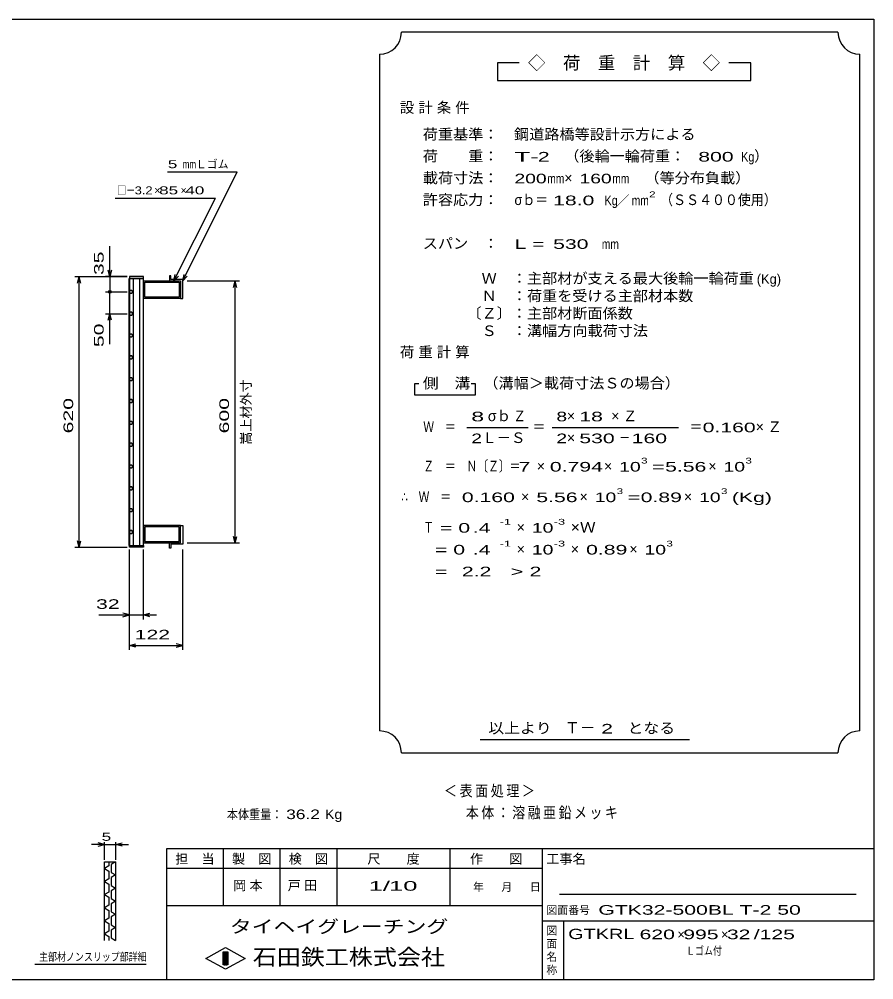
# Model space of a CAD drawing. Units: millimetres, scale not verified. Extents: x -1820 to 1731, y -1282 to 1054.
# Drawn here: x -227 to 1731, y -1146 to 1054 of the extents above; entities that cross this region are included whole.
import ezdxf
from ezdxf.enums import TextEntityAlignment as Align

# ---------------------------------------------------------------- set-up
doc = ezdxf.new("R2010")
doc.units = ezdxf.units.MM
doc.header["$LTSCALE"] = 10
for name, color, linetype, lineweight in [('0_2', 150, 'Continuous', 25), ('16', 3, 'Continuous', 25), ('22', 4, 'Continuous', 25), ('24', 2, 'Continuous', 25), ('32', 4, 'Continuous', 25)]:
    doc.layers.add(name, color=color, linetype=linetype, lineweight=lineweight)
doc.styles.add('ベクトル', font='')
doc.styles.get('ベクトル').set_extended_font_data('ベクトル')

msp = doc.modelspace()

# ---------------------------------------------------------------- linework, layer by layer
at = {"layer": '0_2'}
for p, q in [((-1729, 1053.5), (1731, 1053.5)), ((1731, 1053.5), (1731, -1146.5)), ((1731, -846.5), (111, -846.5)), ((111, -846.5), (111, -1146.5)), ((241, -846.5), (241, -976.5)), ((371, -976.5), (371, -846.5)), ((501, -846.5), (501, -976.5)), ((761, -976.5), (761, -846.5)), ((971, -846.5), (971, -1146.5)), ((971, -891.5), (111, -891.5)), ((1691, -951.5), (1011, -951.5)), ((111, -976.5), (971, -976.5)), ((971, -1011.5), (1731, -1011.5)), ((1021, -1146.5), (1021, -1011.5)), ((201, -1097.5), (246, -1072.5)), ((246, -1072.5), (291, -1097.5)), ((246, -1122.5), (201, -1097.5)), ((241, -1082.5), (251, -1082.5)), ((241, -1112.5), (241, -1082.5)), ((241, -1082.5), (243, -1082.5)), ((243, -1082.5), (243, -1112.5)), ((245, -1112.5), (245, -1082.5)), ((245, -1082.5), (247, -1082.5)), ((291, -1097.5), (246, -1122.5)), ((247, -1082.5), (247, -1112.5)), ((249, -1112.5), (249, -1082.5)), ((249, -1082.5), (251, -1082.5)), ((251, -1082.5), (251, -1112.5)), ((251, -1082.5), (251, -1112.5)), ((251, -1112.5), (241, -1112.5)), ((243, -1112.5), (245, -1112.5)), ((247, -1112.5), (249, -1112.5)), ((1731, -1146.5), (-1729, -1146.5))]:
    msp.add_line(p, q, dxfattribs=at)
at = {"layer": '16'}
for p, q in [((58, 464), (26, 464)), ((26, 464), (26, 459.5)), ((58, 459.5), (58, 464)), ((121, 466), (118, 466)), ((118, 466), (118, 454)), ((121, 457), (121, 466)), ((25.3, -151.5), (25.3, 459.5)), ((25.3, 459.5), (26, 459.5)), ((26, 459.5), (58, 459.5)), ((26, 459.5), (26, -151.5)), ((58, 459.5), (26, 459.5)), ((34.5, 459.5), (34.5, -151.5)), ((49.5, -151.5), (49.5, 459.5)), ((58, -151.5), (58, 459.5)), ((58, 454), (143, 454)), ((58, 414), (58, 454)), ((61, 451), (140, 451)), ((61, 417), (61, 451)), ((118, 454), (143, 454)), ((148, 457), (121, 457)), ((140, 451), (140, 417)), ((143, 454), (143, 414)), ((143, 454), (143, 414)), ((148, 414), (148, 457)), ((27.85, 432.24), (26, 428.98)), ((26, 428.98), (27.9, 425.74)), ((31.6, 432.26), (27.85, 432.24)), ((27.9, 425.74), (31.65, 425.76)), ((33.5, 429), (31.6, 432.26)), ((31.65, 425.76), (33.5, 429.02)), ((143, 414), (58, 414)), ((140, 417), (61, 417)), ((143, 414), (148, 414)), ((27.85, 382.24), (26, 378.98)), ((26, 378.98), (27.9, 375.74)), ((31.6, 382.26), (27.85, 382.24)), ((27.9, 375.74), (31.65, 375.76)), ((33.5, 379), (31.6, 382.26)), ((31.65, 375.76), (33.5, 379.02)), ((27.85, 332.24), (26, 328.98)), ((31.6, 332.26), (27.85, 332.24)), ((33.5, 329), (31.6, 332.26)), ((26, 328.98), (27.9, 325.74)), ((27.9, 325.74), (31.65, 325.76)), ((31.65, 325.76), (33.5, 329.02)), ((27.85, 282.24), (26, 278.98)), ((26, 278.98), (27.9, 275.74)), ((31.6, 282.26), (27.85, 282.24)), ((27.9, 275.74), (31.65, 275.76)), ((33.5, 279), (31.6, 282.26)), ((31.65, 275.76), (33.5, 279.02)), ((27.85, 232.24), (26, 228.98)), ((26, 228.98), (27.9, 225.74)), ((31.6, 232.26), (27.85, 232.24)), ((27.9, 225.74), (31.65, 225.76)), ((33.5, 229), (31.6, 232.26)), ((31.65, 225.76), (33.5, 229.02)), ((27.85, 182.24), (26, 178.98)), ((26, 178.98), (27.9, 175.74)), ((31.6, 182.26), (27.85, 182.24)), ((33.5, 179), (31.6, 182.26)), ((31.65, 175.76), (33.5, 179.02)), ((27.9, 175.74), (31.65, 175.76)), ((27.85, 132.24), (26, 128.98)), ((31.6, 132.26), (27.85, 132.24)), ((33.5, 129), (31.6, 132.26)), ((26, 128.98), (27.9, 125.74)), ((27.9, 125.74), (31.65, 125.76)), ((31.65, 125.76), (33.5, 129.02)), ((27.85, 82.24), (26, 78.98)), ((26, 78.98), (27.9, 75.74)), ((31.6, 82.26), (27.85, 82.24)), ((27.9, 75.74), (31.65, 75.76)), ((33.5, 79), (31.6, 82.26)), ((31.65, 75.76), (33.5, 79.02)), ((27.85, 32.24), (26, 28.98)), ((26, 28.98), (27.9, 25.74)), ((31.6, 32.26), (27.85, 32.24)), ((27.9, 25.74), (31.65, 25.76)), ((33.5, 29), (31.6, 32.26)), ((31.65, 25.76), (33.5, 29.02)), ((27.85, -17.76), (26, -21.02)), ((26, -21.02), (27.9, -24.26)), ((31.6, -17.74), (27.85, -17.76)), ((33.5, -21), (31.6, -17.74)), ((31.65, -24.24), (33.5, -20.98)), ((27.9, -24.26), (31.65, -24.24)), ((27.85, -67.76), (26, -71.02)), ((26, -71.02), (27.9, -74.26)), ((31.6, -67.74), (27.85, -67.76)), ((27.9, -74.26), (31.65, -74.24)), ((33.5, -71), (31.6, -67.74)), ((31.65, -74.24), (33.5, -70.98)), ((143, -106), (58, -106)), ((58, -106), (58, -146)), ((140, -109), (61, -109)), ((61, -109), (61, -143)), ((140, -143), (140, -109)), ((143, -146), (143, -106)), ((143, -106), (148, -106)), ((143, -146), (143, -106)), ((148, -106), (148, -149)), ((27.85, -117.76), (26, -121.02)), ((26, -121.02), (27.9, -124.26)), ((31.6, -117.74), (27.85, -117.76)), ((27.9, -124.26), (31.65, -124.24)), ((33.5, -121), (31.6, -117.74)), ((31.65, -124.24), (33.5, -120.98)), ((26, -151.5), (25.3, -151.5)), ((26, -151.5), (58, -151.5)), ((26, -156), (26, -151.5)), ((26, -151.5), (58, -151.5)), ((58, -146), (143, -146)), ((58, -151.5), (58, -156)), ((61, -143), (140, -143)), ((118, -158), (118, -146)), ((118, -146), (143, -146)), ((148, -149), (121, -149)), ((121, -149), (121, -158)), ((58, -156), (26, -156)), ((121, -158), (118, -158))]:
    msp.add_line(p, q, dxfattribs=at)
at = {"layer": '22'}
for p, q in [((113, 704), (273, 704)), ((148, 454), (273, 704)), ((-7, 644), (223, 644)), ((128, 454), (223, 644)), ((-19, 464), (-19, 534)), ((-99, 464), (21, 464)), ((-93, 449), (-89, 464)), ((-85, 449), (-89, 464)), ((-89, -156), (-89, 464)), ((21, 464), (-29, 464)), ((-19, 464), (-23, 479)), ((-15, 479), (-19, 464)), ((-19, 464), (-19, 429)), ((128, 454), (131, 468.6)), ((128, 454), (138, 465)), ((148, 454), (151, 468.6)), ((148, 454), (158, 465)), ((158, 454), (278, 454)), ((264, 439), (268, 454)), ((272, 439), (268, 454)), ((268, -146), (268, 454)), ((-29, 429), (21, 429)), ((-19, 379), (-19, 429)), ((-29, 379), (21, 379)), ((-23, 364), (-19, 379)), ((-15, 364), (-19, 379)), ((-19, 309), (-19, 379)), ((268, -146), (264, -131)), ((268, -146), (272, -131)), ((-89, -156), (-93, -141)), ((-89, -156), (-85, -141)), ((158, -146), (278, -146)), ((-99, -156), (21, -156)), ((26, -321), (26, -161)), ((26, -391), (26, -161)), ((58, -321), (58, -161)), ((148, -391), (148, -161)), ((26, -311), (11, -307)), ((58, -311), (73, -307)), ((-44, -311), (26, -311)), ((11, -315), (26, -311)), ((26, -311), (58, -311)), ((73, -315), (58, -311)), ((58, -311), (88, -311)), ((26, -381), (41, -377)), ((41, -385), (26, -381)), ((26, -381), (148, -381)), ((148, -381), (133, -377)), ((133, -385), (148, -381))]:
    msp.add_line(p, q, dxfattribs=at)
msp.add_circle((-19, 429), 3, dxfattribs=at)
at = {"layer": '24', "color": 4}
for p, q in [((1649, 1023.5), (649, 1023.5)), ((599, 973.5), (599, -576.5)), ((1699, -576.5), (1699, 973.5)), ((919, 953.5), (869, 953.5)), ((869, 953.5), (869, 913.5)), ((1449, 953.5), (1399, 953.5)), ((1449, 913.5), (1449, 953.5)), ((869, 913.5), (1449, 913.5)), ((689, 218.5), (679, 218.5)), ((679, 218.5), (679, 193.5)), ((819, 218.5), (809, 218.5)), ((819, 193.5), (819, 218.5)), ((679, 193.5), (819, 193.5)), ((799, 118.5), (939, 118.5)), ((994, 118.5), (1284, 118.5)), ((829, -596.5), (1309, -596.5)), ((649, -626.5), (1649, -626.5))]:
    msp.add_line(p, q, dxfattribs=at)
for centre, start, end in [((599, 1023.5), 270, 0), ((1699, 1023.5), 180, 270), ((599, -626.5), 0, 90), ((1699, -626.5), 90, 180)]:
    msp.add_arc(centre, 50, start, end, dxfattribs=at)
at = {"layer": '32'}
for p, q in [((-31, -836.5), (-46, -832.5)), ((-31, -871.5), (-31, -831.5)), ((-6, -831.5), (-6, -871.5)), ((-6, -836.5), (9, -832.5)), ((-31, -836.5), (-61, -836.5)), ((-46, -840.5), (-31, -836.5)), ((-31, -836.5), (-6, -836.5)), ((9, -840.5), (-6, -836.5)), ((-6, -836.5), (24, -836.5)), ((-31, -876.5), (-6, -876.5)), ((-31, -1056.5), (-31, -876.5)), ((-21, -876.5), (-21, -885.5)), ((-6, -876.5), (-16, -882.5)), ((-6, -876.5), (-6, -1056.5)), ((-21, -885.5), (-31, -891.5)), ((-31, -891.5), (-21, -897.5)), ((-21, -897.5), (-21, -915.5)), ((-16, -882.5), (-16, -900.5)), ((-16, -900.5), (-6, -906.5)), ((-21, -915.5), (-31, -921.5)), ((-31, -921.5), (-21, -927.5)), ((-6, -906.5), (-16, -912.5)), ((-16, -912.5), (-16, -930.5)), ((-21, -945.5), (-31, -951.5)), ((-21, -927.5), (-21, -945.5)), ((-16, -930.5), (-6, -936.5)), ((-6, -936.5), (-16, -942.5)), ((-16, -942.5), (-16, -960.5)), ((-31, -951.5), (-21, -957.5)), ((-21, -957.5), (-21, -975.5)), ((-16, -960.5), (-6, -966.5)), ((-6, -966.5), (-16, -972.5)), ((-21, -975.5), (-31, -981.5)), ((-31, -981.5), (-21, -987.5)), ((-21, -987.5), (-21, -1005.5)), ((-16, -972.5), (-16, -990.5)), ((-21, -1005.5), (-31, -1011.5)), ((-31, -1011.5), (-21, -1017.5)), ((-16, -990.5), (-6, -996.5)), ((-6, -996.5), (-16, -1002.5)), ((-16, -1002.5), (-16, -1020.5)), ((-21, -1017.5), (-21, -1035.5)), ((-16, -1020.5), (-6, -1026.5)), ((-6, -1026.5), (-16, -1032.5)), ((-16, -1032.5), (-16, -1050.5)), ((-21, -1035.5), (-31, -1041.5)), ((-31, -1041.5), (-21, -1047.5)), ((-21, -1047.5), (-21, -1056.5)), ((-16, -1050.5), (-6, -1056.5)), ((64, -1111.5), (-191, -1111.5))]:
    msp.add_line(p, q, dxfattribs=at)

# ---------------------------------------------------------------- texts
at = {"layer": '0_2', "style": 'ベクトル'}
for s, height, p in [('担\u3000当', 21.99, (131, -869.5)), ('製\u3000図', 21.99, (261, -869.5)), ('検\u3000図', 21.99, (391, -869.5)), ('尺\u3000\u3000度', 21.99, (571, -869.5)), ('作\u3000\u3000図', 21.99, (806, -869.5)), ('工事名', 21.99, (981, -869.5)), ('年', 18.33, (813, -934)), ('月', 18.33, (878, -934)), ('日', 18.33, (943, -934)), ('図面番号', 18.33, (981, -987)), ('図', 18.33, (981, -1034)), ('面', 18.33, (981, -1064)), ('名', 18.33, (981, -1094)), ('称', 18.33, (981, -1124))]:
    msp.add_text(s, height=height, dxfattribs=at).set_placement(p, align=Align.MIDDLE_LEFT)
at = {"layer": '0_2', "color": 222, "style": 'ベクトル'}
for s, height, width, p in [('タイヘイグレーチング', 29.33, 1.25, (256, -1024.5)), ('石田鉄工株式会社', 36.66, 1.1, (308.5, -1094.5))]:
    msp.add_text(s, height=height, dxfattribs=dict(at, width=width)).set_placement(p, align=Align.MIDDLE_LEFT)
at = {"layer": '22', "color": 2, "style": 'ベクトル'}
for s, height, width, p in [(' 5 ', 18.33, 1.6, (103, 721.5)), ('mm', 18.33, 0.75, (148, 721.5)), ('□－', 18.33, 0.8, (-2, 661.5)), ('3.2', 18.33, 1.2, (38, 661.5)), (' 85 ', 18.33, 1.6, (83, 661.5)), (' 40 ', 18.33, 1.6, (143, 661.5)), (' 32 ', 21.99, 1.65, (-64, -286)), (' 122 ', 21.99, 1.65, (24.5, -356)), ('本体重量：', 21.99, 0.85, (249, -767.5)), (' 36.2', 21.99, 1.35, (374, -767.5)), ('Kg', 21.99, 1.1, (474, -767.5)), ('1/', 21.99, 2, (574, -931.5)), (' 10 ', 21.99, 2, (604, -931.5)), ('GTK32-500BL T-2 50           ', 21.99, 1.65, (1100, -986.5)), ('GTKRL', 23.46, 1.45, (1031, -1041.5)), (' 620 ', 21.99, 1.65, (1181, -1042.5)), (' 995 ', 21.99, 1.65, (1281, -1042.5)), (' 32 ', 21.99, 1.65, (1381, -1042.5)), ('/', 21.99, 1.65, (1456, -1042.5)), (' 125 ', 21.99, 1.65, (1456, -1042.5)), ('Ｌゴム付', 18.33, 0.8, (1301, -1080))]:
    msp.add_text(s, height=height, dxfattribs=dict(at, width=width)).set_placement(p, align=Align.MIDDLE_LEFT)
for s, height, p in [('Ｌゴム', 18.33, (178, 721.5)), ('×', 18.33, (83, 661.5)), ('×', 18.33, (143, 661.5)), ('×', 21.99, (1281, -1042.5)), ('×', 21.99, (1381, -1042.5))]:
    msp.add_text(s, height=height, dxfattribs=at).set_placement(p, align=Align.MIDDLE_LEFT)
at = {"layer": '22', "color": 2, "style": 'ベクトル', "width": 1.65}
for s, p in [(' 35 ', (-44, 454)), (' 50 ', (-44, 289)), (' 620 ', (-114, 91.5)), (' 600', (243, 91.5))]:
    msp.add_text(s, height=21.99, rotation=90, dxfattribs=at).set_placement(p, align=Align.MIDDLE_LEFT)
at = {"layer": '22', "color": 2, "style": 'ベクトル'}
msp.add_text('嵩上材外寸', height=21.99, rotation=90, dxfattribs=at).set_placement((293, 79), align=Align.MIDDLE_LEFT)
at = {"layer": '22', "color": 2, "attachment_point": 4, "style": 'ベクトル'}
for s, insert, char_height in [('\\T1.2;\\W0.85;＜表面処理＞', (746.5, -715), 25.66), ('\\T1.19;\\W0.85;本体：溶融亜鉛メッキ', (796.5, -765), 25.66), ('\\T1.25;岡本\u3000', (263.5, -931.5), 21.99), ('\\T1.25;戸田\u3000', (388.5, -931.5), 21.99)]:
    msp.add_mtext(s, dxfattribs=dict(at, insert=insert, char_height=char_height))
at = {"layer": '24', "style": 'ベクトル'}
for s, height, p in [('◇\u3000荷\u3000重\u3000計\u3000算\u3000◇', 29.33, (939, 953.5)), ('）', 24.19, (1457, 740)), ('×', 24.19, (1022, 690)), ('／', 21.99, (1141.5, 638.5)), ('(Kg)', 21.99, (1463, 458.5)), ('σｂ', 24.19, (847, 145)), ('×', 24.19, (1028, 145)), ('Ｌ－Ｓ', 24.19, (834, 95)), ('×', 24.19, (1028, 95)), ('×', 24.19, (959, 30)), ('×', 24.19, (1113, 30)), ('×', 24.19, (1352, 30)), ('×', 24.19, (923, -40)), ('×', 24.19, (1057, -40)), ('×', 24.19, (1296, -40)), ('×', 24.19, (913, -110)), ('×', 24.19, (913, -160)), ('×', 24.19, (1037, -160)), ('×', 24.19, (1171, -160)), ('Ｔ－', 25.66, (1023, -569))]:
    msp.add_text(s, height=height, dxfattribs=at).set_placement(p, align=Align.MIDDLE_LEFT)
for s, height, width, p in [('荷重基準：\u3000', 24.19, 1.05, (698, 790)), ('鋼道路橋等設計示方による', 24.19, 1.05, (907, 790)), ('荷\u3000\u3000重：\u3000', 24.19, 1.05, (698, 740)), ('T-', 21.99, 2, (908, 738.5)), (' 2 ', 21.99, 1.65, (948, 738.5)), ('（後輪一輪荷重：', 24.19, 1.05, (1022, 740)), ('  800', 21.99, 1.65, (1302, 738.5)), ('Kg', 21.99, 0.85, (1427, 738.5)), ('載荷寸法：\u3000', 24.19, 1.05, (698, 690)), ('\u3000（等分布負載）', 24.19, 1.05, (1171, 690)), ('200', 21.99, 1.5, (908, 688.5)), ('mm', 21.99, 0.8, (983, 688.5)), ('160', 21.99, 1.5, (1057, 688.5)), ('mm', 21.99, 0.8, (1132, 688.5)), ('許容応力：\u3000', 24.19, 1.05, (698, 640)), ('σｂ＝', 24.19, 0.9, (908, 640)), (' 18.0', 21.99, 1.65, (983, 638.5)), ('Kg', 21.99, 0.85, (1114, 638.5)), ('mm', 21.99, 0.8, (1176.5, 638.5)), ('2', 13.2, 1.5, (1216.5, 652.5)), ('（ＳＳ４００使用）', 24.19, 0.9, (1241.5, 640)), ('スパン\u3000：\u3000', 24.19, 1.05, (698, 540)), ('L =', 21.99, 1.65, (908, 538.5)), (' 530 ', 21.99, 1.65, (983, 538.5)), ('mm', 21.99, 0.8, (1108, 538.5)), ('\u3000Ｗ\u3000：主部材が支える最大後輪一輪荷重', 24.19, 1.05, (798, 460)), ('\u3000Ｎ\u3000：荷重を受ける主部材本数', 24.19, 1.05, (798, 420)), ('〔Ｚ〕：主部材断面係数', 24.19, 1.05, (798, 380)), ('\u3000Ｓ\u3000：溝幅方向載荷寸法', 24.19, 1.05, (798, 340)), ('側\u3000溝', 24.19, 1.1, (698, 220)), ('\u3000（溝幅＞載荷寸法Ｓの場合）', 24.19, 1.05, (802, 220)), ('8', 21.99, 1.8, (809, 143.5)), ('Ｚ', 24.19, 0.9, (905, 145)), ('8', 21.99, 1.5, (1004, 143.5)), (' 18 ', 21.99, 1.65, (1043, 143.5)), ('Ｗ\u3000＝', 24.19, 0.75, (699, 120)), ('＝', 24.19, 0.9, (949, 120)), ('＝', 24.19, 0.9, (1309, 120)), ('0.160', 21.99, 1.65, (1339, 118.5)), ('2', 21.99, 1.5, (809, 93.5)), ('2', 21.99, 1.5, (1004, 93.5)), (' 530 ', 21.99, 1.65, (1043, 93.5)), ('－', 24.19, 0.75, (1148, 95)), (' 160 ', 21.99, 1.65, (1163, 93.5)), ('Ｚ\u3000＝\u3000Ｎ〔Ｚ〕＝', 24.19, 0.75, (699, 30)), ('3', 13.2, 1.5, (1198, 42.5)), ('3', 13.2, 1.5, (1437, 42.5)), (' 7 ', 21.99, 1.65, (904, 28.5)), ('0.794', 21.99, 1.65, (989, 28.5)), ('10', 21.99, 1.5, (1148, 28.5)), ('=', 21.99, 1.7, (1223, 28.5)), ('5.56', 21.99, 1.65, (1253, 28.5)), ('10', 21.99, 1.5, (1387, 28.5)), ('3', 13.2, 1.5, (1142, -27.5)), ('3', 13.2, 1.5, (1381, -27.5)), ('∴\u3000Ｗ\u3000＝', 24.19, 0.75, (649, -40)), (' 0.160', 21.99, 1.65, (774, -41.5)), ('5.56', 21.99, 1.65, (958, -41.5)), ('10', 21.99, 1.5, (1092, -41.5)), ('=', 21.99, 1.7, (1167, -41.5)), ('0.89', 21.99, 1.65, (1197, -41.5)), ('10', 21.99, 1.5, (1331, -41.5)), ('(Kg)', 21.99, 1.65, (1406, -41.5)), ('Ｔ', 24.19, 0.75, (699, -110)), (' = 0', 21.99, 1.65, (724, -111.5)), (' .4 ', 21.99, 1.65, (799, -111.5)), ('-1', 13.2, 1.65, (874, -97.5)), ('10', 21.99, 1.5, (948, -111.5)), ('-3', 13.2, 1.65, (998, -97.5)), ('×Ｗ', 24.19, 1.1, (1037, -110)), ('  = 0', 21.99, 1.65, (699, -161.5)), (' .4 ', 21.99, 1.65, (799, -161.5)), ('-1', 13.2, 1.65, (874, -147.5)), ('10', 21.99, 1.5, (948, -161.5)), ('-3', 13.2, 1.65, (998, -147.5)), ('0.89', 21.99, 1.65, (1072, -161.5)), ('10', 21.99, 1.5, (1206, -161.5)), ('3', 13.2, 1.5, (1256, -147.5)), ('  =', 21.99, 1.65, (699, -211.5)), (' 2.2', 21.99, 1.65, (774, -211.5)), ('>', 21.99, 1.7, (899, -211.5)), (' 2 ', 21.99, 1.65, (929, -211.5)), ('以上より\u3000', 24.19, 1.1, (848, -570)), (' 2 ', 21.99, 1.65, (1093, -571.5)), ('となる', 24.19, 1.1, (1167, -570))]:
    msp.add_text(s, height=height, dxfattribs=dict(at, width=width)).set_placement(p, align=Align.MIDDLE_LEFT)
at = {"layer": '24', "char_height": 24.19, "attachment_point": 4, "style": 'ベクトル'}
for s, insert in [('\\T1.28;設計条件', (645.5, 850)), ('\\T1.28;荷重計算', (645.5, 290)), ('\\T1.42;×Ｚ', (1129.5, 145)), ('\\T1.42;×Ｚ', (1460.5, 120))]:
    msp.add_mtext(s, dxfattribs=dict(at, insert=insert))
at = {"layer": '32', "color": 2, "style": 'ベクトル'}
for s, width, p in [(' 5 ', 1.6, (-48.5, -819)), ('主部材ノンスリップ部詳細', 0.8, (-181, -1094))]:
    msp.add_text(s, height=18.33, dxfattribs=dict(at, width=width)).set_placement(p, align=Align.MIDDLE_LEFT)

doc.saveas('drawing.dxf')
